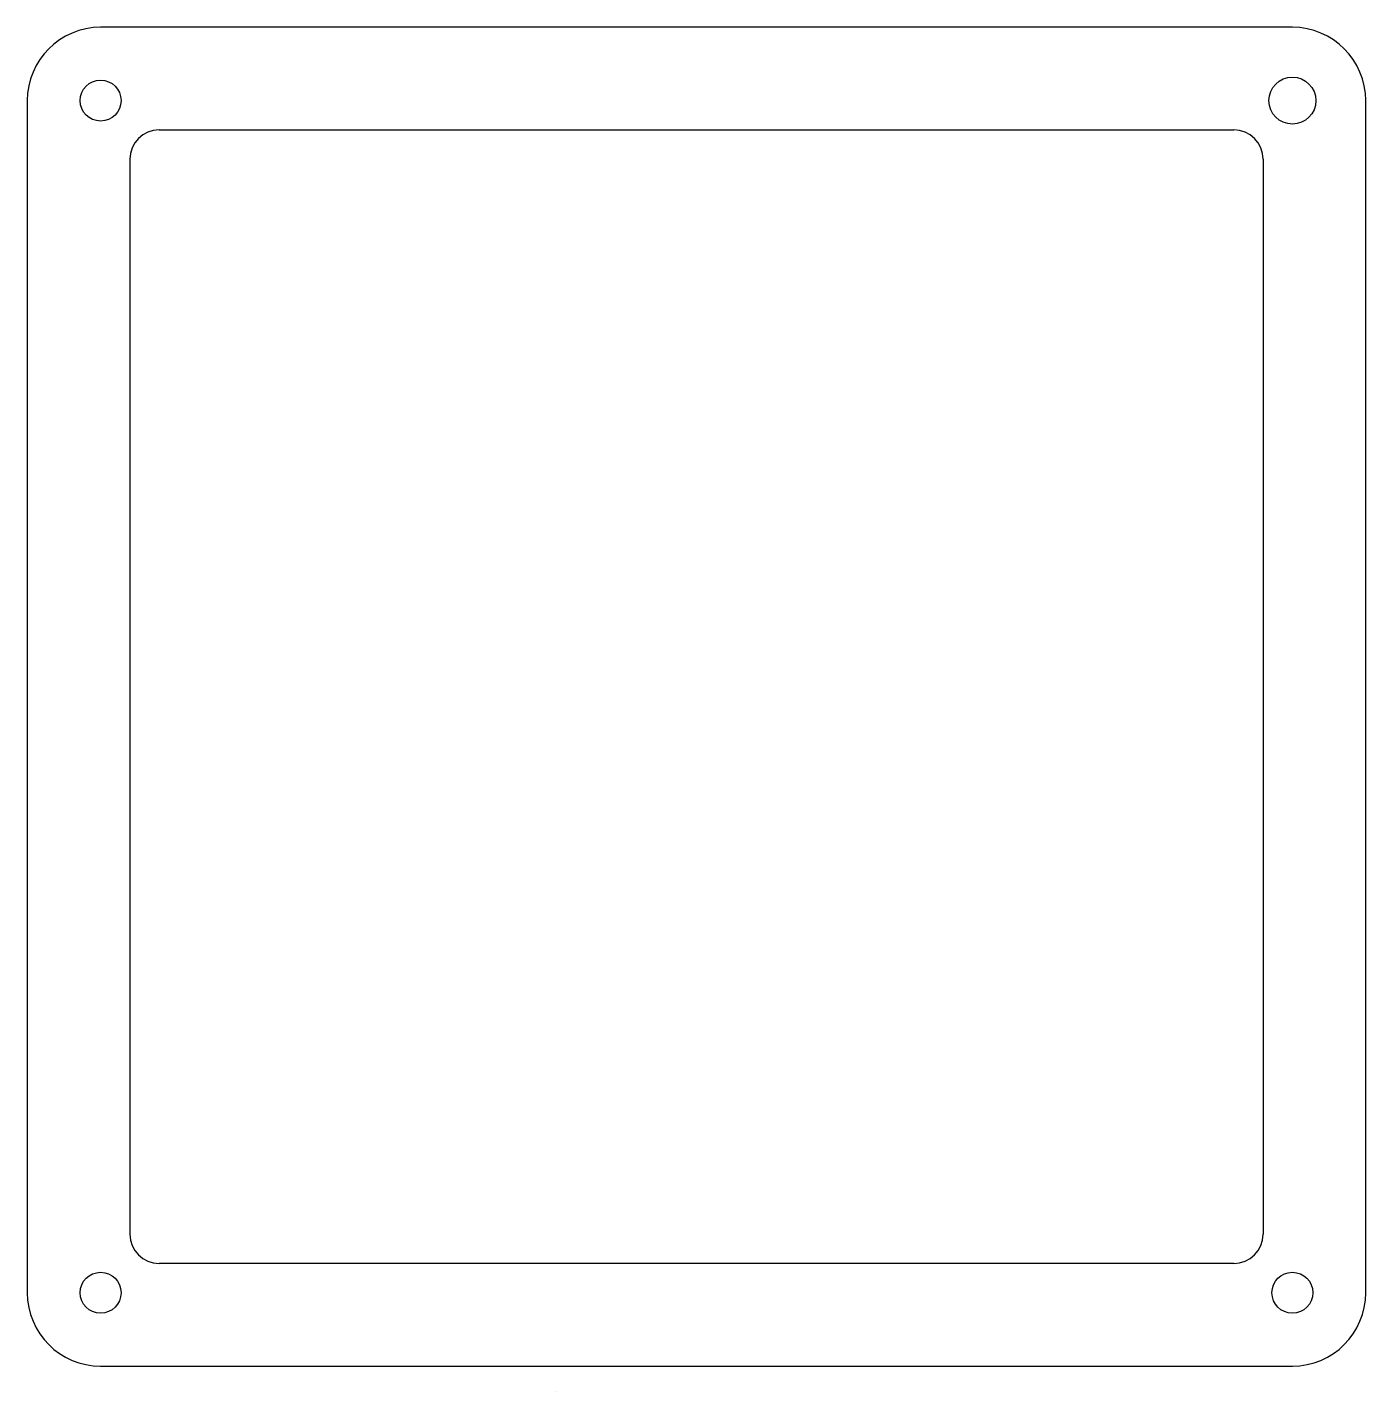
# Model space of a CAD drawing. Header units: inches. Extents: x 5.4 to 96.7, y 2.2 to 95.2.
import ezdxf

# ---------------------------------------------------------------- set-up
doc = ezdxf.new("R2010")
doc.units = ezdxf.units.IN
doc.header["$MEASUREMENT"] = 0

msp = doc.modelspace()

# ---------------------------------------------------------------- linework, layer by layer
for p, q in [((91.661, 95.211), (10.381, 95.211)), ((5.381, 90.211), (5.381, 8.931)), ((96.661, 8.931), (96.661, 90.211)), ((14.381, 88.211), (87.661, 88.211)), ((12.381, 86.211), (12.381, 12.931)), ((89.661, 86.211), (89.661, 12.931)), ((87.661, 10.931), (14.381, 10.931)), ((10.381, 3.931), (91.661, 3.931)), ((41.496, 2.185), (41.496, 2.185))]:
    msp.add_line(p, q)
for centre, radius in [((10.381, 90.211), 1.395), ((91.661, 90.211), 1.6), ((10.381, 8.931), 1.395), ((91.661, 8.931), 1.395)]:
    msp.add_circle(centre, radius)
for centre, radius, start, end in [((10.381, 90.211), 5, 90, 180), ((91.661, 90.211), 5, 0, 90), ((14.381, 86.211), 2, 90, 180), ((87.661, 86.211), 2, 0, 90), ((14.381, 12.931), 2, 180, 270), ((87.661, 12.931), 2, 270, 0), ((10.381, 8.931), 5, 180, 270), ((91.661, 8.931), 5, 270, 0)]:
    msp.add_arc(centre, radius, start, end)

doc.saveas('drawing.dxf')
